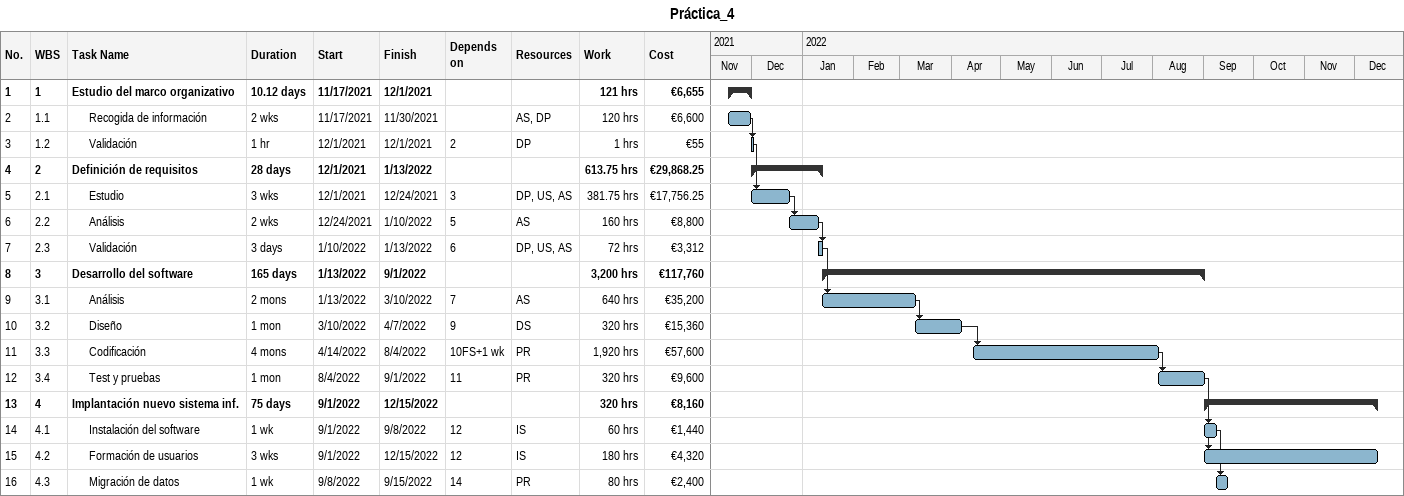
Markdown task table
Práctica_4

| ID | WBS | Task | Duration | Start | Finish | Predecessors | Resources | Work (h) | Cost (€) |
|---|---|---|---|---|---|---|---|---|---|
| 1 | 1 | **Estudio del marco organizativo** | 10.12d | 2021-11-17 | 2021-12-01 |  |  | 121 | 6655 |
| 2 | 1.1 | Recogida de información | 2w | 2021-11-17 | 2021-11-30 |  | AS, DP | 120 | 6600 |
| 3 | 1.2 | Validación | 1h | 2021-12-01 | 2021-12-01 | 2 | DP | 1 | 55 |
| 4 | 2 | **Definición de requisitos** | 28d | 2021-12-01 | 2022-01-13 |  |  | 613.75 | 29868.25 |
| 5 | 2.1 | Estudio | 3w | 2021-12-01 | 2021-12-24 | 3 | DP, US, AS | 381.75 | 17756.25 |
| 6 | 2.2 | Análisis | 2w | 2021-12-24 | 2022-01-10 | 5 | AS | 160 | 8800 |
| 7 | 2.3 | Validación | 3d | 2022-01-10 | 2022-01-13 | 6 | DP, US, AS | 72 | 3312 |
| 8 | 3 | **Desarrollo del software** | 165d | 2022-01-13 | 2022-09-01 |  |  | 3200 | 117760 |
| 9 | 3.1 | Análisis | 2mo | 2022-01-13 | 2022-03-10 | 7 | AS | 640 | 35200 |
| 10 | 3.2 | Diseño | 1mo | 2022-03-10 | 2022-04-07 | 9 | DS | 320 | 15360 |
| 11 | 3.3 | Codificación | 4mo | 2022-04-14 | 2022-08-04 | 10FS+1w | PR | 1920 | 57600 |
| 12 | 3.4 | Test y pruebas | 1mo | 2022-08-04 | 2022-09-01 | 11 | PR | 320 | 9600 |
| 13 | 4 | **Implantación nuevo sistema inf.** | 75d | 2022-09-01 | 2022-12-15 |  |  | 320 | 8160 |
| 14 | 4.1 | Instalación del software | 1w | 2022-09-01 | 2022-09-08 | 12 | IS | 60 | 1440 |
| 15 | 4.2 | Formación de usuarios | 3w | 2022-09-01 | 2022-12-15 | 12 | IS | 180 | 4320 |
| 16 | 4.3 | Migración de datos | 1w | 2022-09-08 | 2022-09-15 | 14 | PR | 80 | 2400 |
